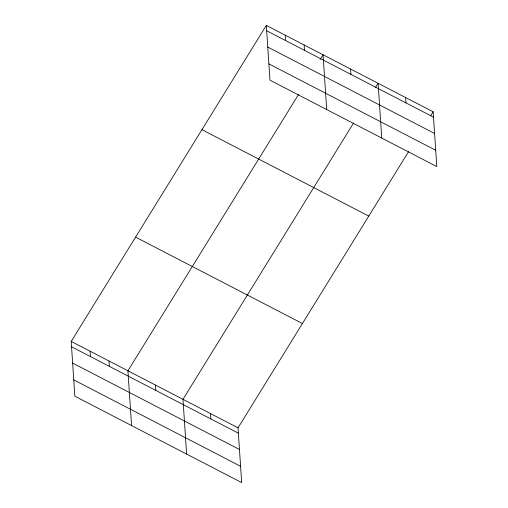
<?xml version="1.0" encoding="UTF-8"?>
<svg xmlns="http://www.w3.org/2000/svg" width="508" height="508" viewBox="0 0 508 508"><rect width="100%" height="100%" fill="white"/><g stroke="black" fill="none" stroke-linecap="round" stroke-linejoin="round"><path stroke-width="0.76" d="M408.648 151.498L238.036 427.825L241.675 482.6L74.841 396.202L71.203 341.427L266.325 25.4L433.159 111.798L436.797 166.573L269.964 80.175L266.325 25.4M298.539 94.475L127.927 370.802L131.566 425.577M320.142 59.487L323.044 54.775L326.682 109.55M353.593 122.987L182.982 399.313L186.62 454.089M375.609 87.325L378.104 83.287L381.743 138.062M430.663 115.837L433.159 111.798M266.681 30.766L433.515 117.17M267.76 47.073L434.594 133.471M268.878 63.875L435.712 150.273M201.936 129.686L368.77 216.084M135.592 237.134L302.425 323.533M71.203 341.427L238.036 427.825M71.558 346.793L238.398 433.191M72.644 363.099L239.478 449.497M73.762 379.895L240.595 466.293M405.632 97.542L405.987 102.914M350.577 69.031L350.933 74.403M304.14 44.983L304.495 50.355M285.229 35.192L285.585 40.564M210.509 413.569L210.871 418.935M155.454 385.058L155.81 390.423M109.023 361.01L109.379 366.376M90.113 351.219L90.468 356.584"/></g></svg>
